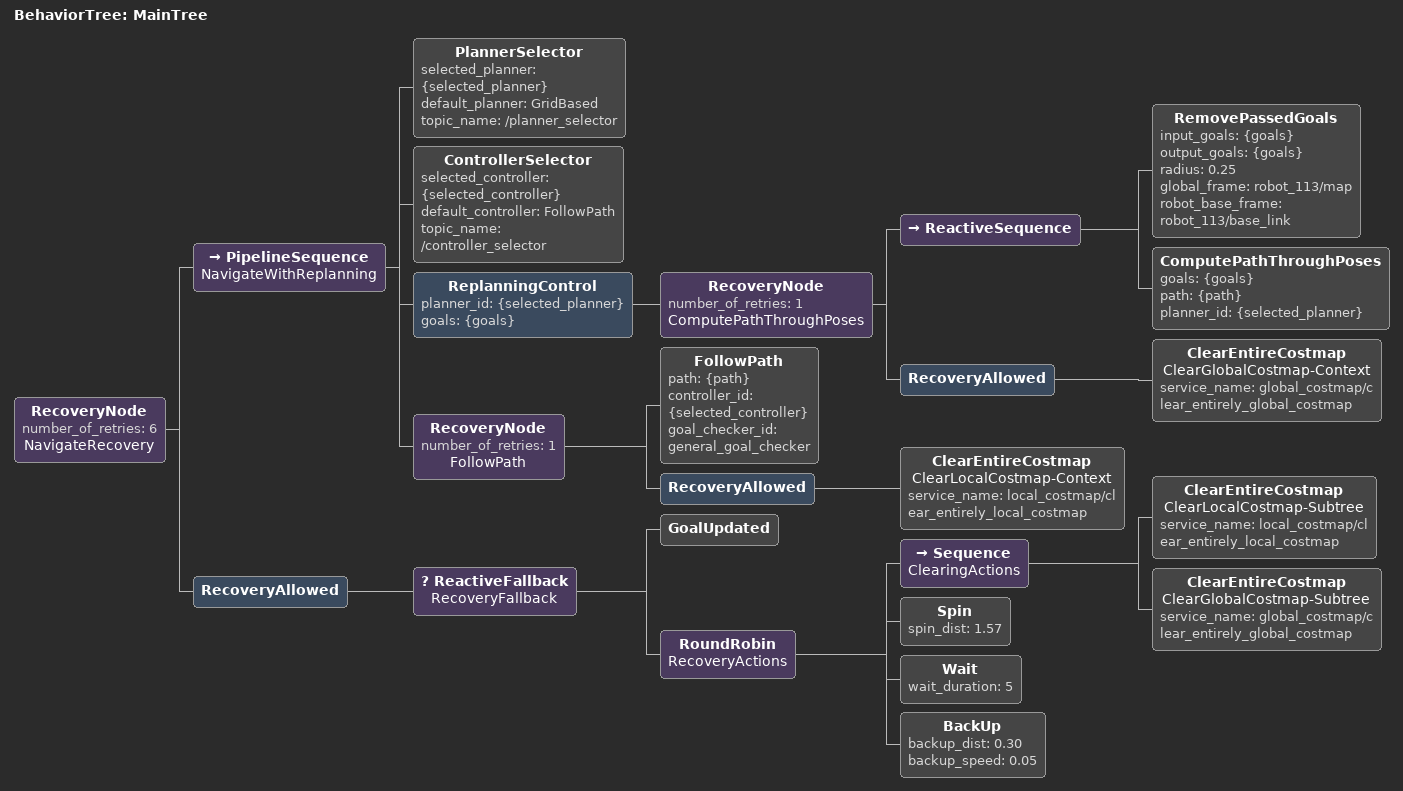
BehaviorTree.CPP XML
<root main_tree_to_execute="MainTree">
  <BehaviorTree ID="MainTree">
    <RecoveryNode number_of_retries="6" name="NavigateRecovery">
      <PipelineSequence name="NavigateWithReplanning">
        <PlannerSelector selected_planner="{selected_planner}" default_planner="GridBased" topic_name="/planner_selector" />
        <ControllerSelector selected_controller="{selected_controller}" default_controller="FollowPath" topic_name="/controller_selector" />
        <ReplanningControl planner_id="{selected_planner}" goals="{goals}">
          <RecoveryNode number_of_retries="1" name="ComputePathThroughPoses">
            <ReactiveSequence>
              <RemovePassedGoals input_goals="{goals}" output_goals="{goals}" radius="0.25" global_frame="robot_113/map" robot_base_frame="robot_113/base_link" />
              <ComputePathThroughPoses goals="{goals}" path="{path}" planner_id="{selected_planner}" />
            </ReactiveSequence>
            <RecoveryAllowed>
              <ClearEntireCostmap name="ClearGlobalCostmap-Context" service_name="global_costmap/clear_entirely_global_costmap" />
            </RecoveryAllowed>
          </RecoveryNode>
        </ReplanningControl>
        <RecoveryNode number_of_retries="1" name="FollowPath">
          <FollowPath path="{path}" controller_id="{selected_controller}" goal_checker_id="general_goal_checker" />
          <RecoveryAllowed>
            <ClearEntireCostmap name="ClearLocalCostmap-Context" service_name="local_costmap/clear_entirely_local_costmap" />
          </RecoveryAllowed>
        </RecoveryNode>
      </PipelineSequence>
      <RecoveryAllowed>
        <ReactiveFallback name="RecoveryFallback">
          <GoalUpdated />
          <RoundRobin name="RecoveryActions">
            <Sequence name="ClearingActions">
              <ClearEntireCostmap name="ClearLocalCostmap-Subtree" service_name="local_costmap/clear_entirely_local_costmap" />
              <ClearEntireCostmap name="ClearGlobalCostmap-Subtree" service_name="global_costmap/clear_entirely_global_costmap" />
            </Sequence>
            <Spin spin_dist="1.57" />
            <Wait wait_duration="5" />
            <BackUp backup_dist="0.30" backup_speed="0.05" />
          </RoundRobin>
        </ReactiveFallback>
      </RecoveryAllowed>
    </RecoveryNode>
  </BehaviorTree>
</root>
